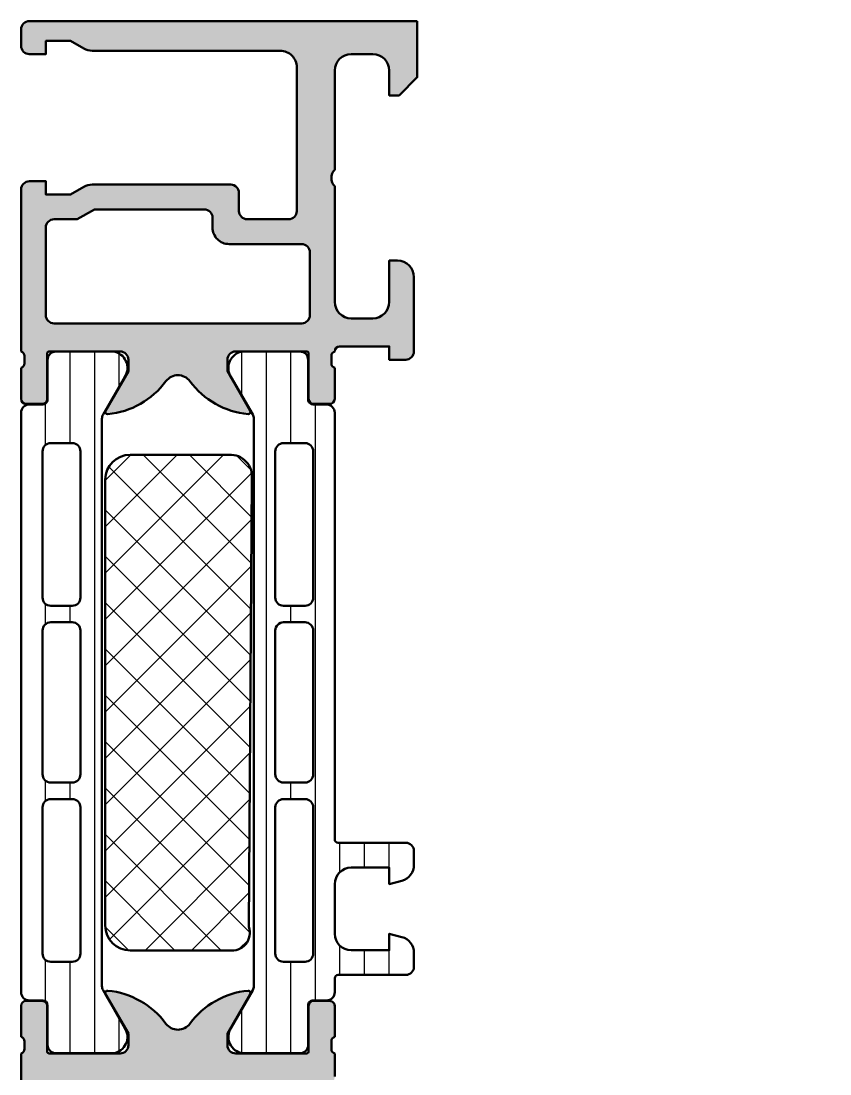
# Model space of a CAD drawing. Extents: x 0 to 49, y -50 to 75.
# Drawn here: x 0 to 49, y 11.3 to 75 of the extents above; entities that cross this region are included whole.
import ezdxf

# ---------------------------------------------------------------- set-up
doc = ezdxf.new("R2010")
doc.units = 0
for name, color, linetype, lineweight in [('0S-Alu contour', 7, 'Continuous', 50), ('0S-Alu hatch', 252, 'Continuous', 25), ('0S-Plastic contour', 254, 'Continuous', 50), ('0S-Plastic hatch', 253, 'Continuous', 25), ('0S-PT contour', 91, 'Continuous', 50), ('0S-PT hatch', 103, 'Continuous', 25)]:
    doc.layers.add(name, color=color, linetype=linetype, lineweight=lineweight)
pattern_1 = [(90, (0, 0), (-1.4859, 0), [])]

# ---------------------------------------------------------------- blocks, each defined once
blk = doc.blocks.new('345470__31BAF7EF_6BFC_42C5_B295_A53389F43A0C_')
at = {"layer": '0S-Alu hatch'}
h = blk.add_hatch(color=256, dxfattribs=at)
edge = h.paths.add_edge_path()
edge.add_line((24.00025130925133, 75), (24.00025130925133, 71.60000610351562))
edge.add_line((24.00025130925133, 71.60000610351562), (22.90027572331382, 70.5))
edge.add_line((22.90027572331382, 70.5), (22.30026961979819, 70.5))
edge.add_line((22.30026961979819, 70.5), (22.30026962142092, 71.99995828849552))
edge.add_arc((21.30021264851894, 71.99995828849552), 1.000056972901987, 0, 90)
edge.add_line((21.30021264851894, 73.00001526139751), (20.00025130925132, 73.00001525878906))
edge.add_arc((20.00031753426304, 71.99994903377734), 1.000066227204445, 90.00379416239544, 180)
edge.add_line((19.00025130705859, 71.99994903377734), (19.00025130925132, 66))
edge.add_arc((19.5253730495928, 65.5), 0.7250881616598496, 136.4038153765763, 223.5961846234237)
edge.add_line((19.00025130925132, 65), (19.0002513088868, 58.00004226030445))
edge.add_arc((20.00027831076672, 58.00004226030446), 1.000027001879928, 180, 269.9999999913405)
edge.add_line((20.00027831061558, 57.00001525842453), (21.30024979665037, 57.00001525859259))
edge.add_arc((21.30024979665037, 58.0000350819369), 1.00001982334431, 270, 360)
edge.add_line((22.30026961999468, 58.0000350819369), (22.3002696197982, 60.5))
edge.add_line((22.3002696197982, 60.5), (22.8002578479451, 60.50000000006928))
edge.add_ellipse((22.80025784794509, 59.49998822785084), major_axis=(-1.000011772218442, 0), ratio=1, start_angle=180, end_angle=269.9999999999994, ccw=False)
edge.add_line((23.80026962016353, 59.49998822790643), (23.80026962004829, 55.00001581445806))
edge.add_ellipse((23.30025380534014, 55.00001581445805), major_axis=(-0.5000158147081458, 0), ratio=1, start_angle=89.9999999999996, end_angle=180, ccw=False)
edge.add_line((23.30025380534014, 54.49999999974991), (22.3002696197982, 54.5))
edge.add_line((22.3002696197982, 54.5), (22.3002696197982, 55.30000305175781))
edge.add_line((22.3002696197982, 55.30000305175781), (19.29932052312113, 55.30000305175781))
edge.add_arc((19.29932052312113, 55.00000298069966), 0.3000000710581513, 90, 179.9743606543114)
edge.add_arc((19.07815692864312, 54.73261663603388), 0.2788950563274638, 106.4198764194607, 181.1645893741087)
edge.add_line((18.79931948210004, 54.72694822803545), (18.79931948210005, 54.27335422803547))
edge.add_arc((19.07818757774321, 54.26769356855844), 0.2789255417371423, 178.8371299271194, 253.5754054446461)
edge.add_line((18.99932048210005, 54.0001502280355), (18.99932048210005, 52.12013922802699))
edge.add_ellipse((18.69932048210005, 52.12013922802699), major_axis=(-0.3000000000000043, 0), ratio=1, start_angle=90, end_angle=180, ccw=False)
edge.add_line((18.69932048210005, 51.82013922802699), (17.71934616305727, 51.82013922802699))
edge.add_ellipse((17.71934616305727, 52.12013922802698), major_axis=(-0.2999999999999971, 0), ratio=1, start_angle=0, end_angle=90, ccw=False)
edge.add_line((17.41934616305727, 52.12013922802698), (17.41934616305726, 54.88013732910156))
edge.add_arc((17.29934616305726, 54.88013732910156), 0.1200000000000045, 0, 90)
edge.add_line((17.29934616305726, 55.00013732910156), (12.99932052311852, 55.00013732910157))
edge.add_arc((12.99932052311852, 54.50013732910156), 0.5000000000000071, 90, 180)
edge.add_line((12.49932052311852, 54.50013732910156), (12.49932052311852, 53.80013732910156))
edge.add_line((12.49932052311852, 53.80013732910156), (13.87804086022988, 51.41191484150787))
edge.add_ellipse((13.76120073847022, 51.33825711374985), major_axis=(-0.1381197846482856, 0), ratio=1, start_angle=84.37742244920662, end_angle=212.2279331402729, ccw=False)
edge.add_ellipse((14.2375437642923, 56.17674619094935), major_axis=(-4.999999999999984, 0), ratio=1, start_angle=36.57404573315529, end_angle=84.37742244920668, ccw=False)
edge.add_arc((9.499327660751064, 52.66116542013178), 0.9000000000000044, 36.57404573315492, 143.4274303596852)
edge.add_ellipse((4.761020987999395, 56.17662412063685), major_axis=(-4.999999999999977, 0), ratio=1, start_angle=95.62257755079372, end_angle=143.4274303596848, ccw=False)
edge.add_ellipse((5.2373640138215, 51.33813504343736), major_axis=(-0.1381197846483021, 0), ratio=1, start_angle=-32.2279331403696, end_angle=95.62257755079372, ccw=False)
edge.add_line((5.120523892061946, 51.41179277119559), (6.499244229173198, 53.80001525878906))
edge.add_line((6.499244229173198, 53.80001525878906), (6.499244229173198, 54.50001525878906))
edge.add_arc((5.999244229173198, 54.50001525878906), 0.5, 0, 90.0000000000001)
edge.add_line((5.999244229173197, 55.00001525878906), (1.699218548215989, 55.00001525878905))
edge.add_arc((1.699218548215989, 54.88001525878906), 0.1199999999999985, 90, 180)
edge.add_line((1.57921854821599, 54.88001525878906), (1.579218548215993, 52.12001725878906))
edge.add_ellipse((1.279218548215987, 52.12001725878906), major_axis=(-0.3000000000000058, 0), ratio=1, start_angle=89.99999999999989, end_angle=180, ccw=False)
edge.add_line((1.279218548215986, 51.82001725878905), (0.2992442291731996, 51.82001725878906))
edge.add_ellipse((0.2992442291732034, 52.12001725878906), major_axis=(-0.2999999999999971, 0), ratio=1, start_angle=0, end_angle=89.99999999999932, ccw=False)
edge.add_line((-0.0007557708267963, 52.12001725878906), (-0.0007557708267962, 54.00002825879758))
edge.add_arc((-0.0796228664699662, 54.26757159932051), 0.2789255417371505, 286.424594555355, 361.1628700728862)
edge.add_line((0.1992452291732029, 54.27323225879757), (0.1992452291732043, 54.72682625879762))
edge.add_arc((-0.0795922173698444, 54.73249466679595), 0.2788950563274348, 358.8354106259121, 433.5801235805075)
edge.add_line((-0.0007557708267996, 55.00001525878907), (0.0007557708956584, 64.80029437022148))
edge.add_ellipse((0.5007551867213725, 64.80021725303229), major_axis=(-0.4999994217727818, 0), ratio=1, start_angle=270.00000000000017, end_angle=359.9911630108031, ccw=False)
edge.add_line((0.5007551867213711, 65.30021667480507), (1.500678555345075, 65.30021667480467))
edge.add_line((1.500678555345075, 65.30021667480467), (1.500678555345076, 64.49977111816406))
edge.add_line((1.500678555345076, 64.49977111816406), (3.000678555345072, 64.49977111816406))
edge.add_line((3.000678555345072, 64.49977111816406), (3.807931385893786, 64.96584534263242))
edge.add_ellipse((4.30793668454425, 64.09982299804693), major_axis=(-0.9999999999999428, 0), ratio=1, start_angle=269.9999999999993, end_angle=300.0003505565139, ccw=False)
edge.add_line((4.307936684544261, 65.09982299804688), (12.70020626537541, 65.09982299981006))
edge.add_ellipse((12.70020626537539, 64.59978100592873), major_axis=(-0.500041993881311, 0), ratio=1, start_angle=180, end_angle=269.9999999999982, ccw=False)
edge.add_line((13.2002482592567, 64.59978100592878), (13.20024825725521, 63.49998456414493))
edge.add_arc((13.70023282083686, 63.49998456334335), 0.4999845635816414, 180, 270)
edge.add_line((13.70023282083686, 62.9999999997617), (16.20023244308311, 62.99999999974991))
edge.add_arc((16.20023244303545, 63.50001581445806), 0.5000158147081529, 270.0000000054612, 360)
edge.add_line((16.7002482577436, 63.50001581445806), (16.70024825750967, 72.20142932816003))
edge.add_arc((15.70025394060528, 72.20142932813128), 0.9999943169043858, 0, 90.00502362267342)
edge.add_line((15.70016626234765, 73.20142364119192), (4.308040746930375, 73.20042479043401))
edge.add_ellipse((4.307953067879402, 74.2004247865903), major_axis=(-1.000000000000112, 0), ratio=1, start_angle=60.000184482324414, end_angle=90.00502363957878, ccw=False)
edge.add_line((3.807955856331293, 73.33439777289828), (3.000678555345074, 73.80047607421875))
edge.add_line((3.000678555345074, 73.80047607421875), (1.500678555345075, 73.80047607421875))
edge.add_line((1.500678555345075, 73.80047607421875), (1.500678555345075, 73.00054931640625))
edge.add_line((1.500678555345075, 73.00054931640625), (0.4999999999999999, 73.00054931640625))
edge.add_ellipse((0.499999999999995, 73.50054931640625), major_axis=(-0.5, 0), ratio=1, start_angle=0, end_angle=90.00000000000063, ccw=False)
edge.add_line((-1e-16, 73.50054931640625), (0, 74.5))
edge.add_ellipse((0.4999999999999952, 74.5), major_axis=(-0.4999999999999952, 0), ratio=1, start_angle=269.99999999999943, end_angle=360, ccw=False)
edge.add_line((0.5, 75), (24.00025130925133, 75))
edge = h.paths.add_edge_path()
edge.add_line((4.442237393235702, 63.60000610351562), (3.403007046556012, 63))
edge.add_line((3.403007046556012, 63), (1.999290647944146, 63.00000000097089))
edge.add_arc((1.999290647944146, 62.49996884001812), 0.5000311609527657, 90, 180)
edge.add_line((1.49925948699138, 62.49996884001812), (1.499259487930103, 57.20001787800722))
edge.add_arc((1.999265158938236, 57.20001787800722), 0.5000056710081334, 180, 270)
edge.add_line((1.999265158938236, 56.70001220699909), (17.00028709570904, 56.70001220660985))
edge.add_arc((17.00028709570797, 57.19999167936367), 0.4999794727538216, 270.0000000001229, 360)
edge.add_line((17.5002665684618, 57.19999167936366), (17.50026656814689, 61.00002557895505))
edge.add_arc((17.00027688815093, 61.0000255788996), 0.4999896799959629, 0, 90.00118262196555)
edge.add_line((17.00026656804039, 61.50001525878906), (12.60027618580903, 61.50000762887447))
edge.add_ellipse((12.60027445180935, 62.50003992700868), major_axis=(-1.000032298135711, 0), ratio=1, start_angle=0, end_angle=90.0000993476549, ccw=False)
edge.add_line((11.60024215367364, 62.50003992740585), (11.60024215421618, 63.10002154017228))
edge.add_arc((11.10025759063454, 63.10002154017228), 0.4999845635816449, 0, 89.9999999999998)
edge.add_line((11.10025759063454, 63.60000610375393), (4.442237393235702, 63.60000610351562))
at = {"layer": '0S-Alu contour', "color": 7}
for points in [[(0.5, 75), (24.00025130925133, 75)], [(24.00025130925133, 75), (24.00025130925133, 71.60000610351562), (22.90027572331382, 70.5), (22.30026961979819, 70.5), (22.30026962142092, 71.99995828849552)], [(-1e-16, 73.50054931640625), (0, 74.5)], [(3.807955856331293, 73.33439777289828), (3.000678555345074, 73.80047607421875), (1.500678555345075, 73.80047607421875), (1.500678555345075, 73.00054931640625), (0.4999999999999999, 73.00054931640625)], [(15.70016626234765, 73.20142364119192), (4.308040746930375, 73.20042479043401)], [(21.30021264851894, 73.00001526139751), (20.00025130925132, 73.00001525878906)], [(16.7002482577436, 63.50001581445806), (16.70024825750967, 72.20142932816003)], [(19.00025130705859, 71.99994903377734), (19.00025130925132, 66)], [(0.5007551867213711, 65.30021667480507), (1.500678555345075, 65.30021667480467), (1.500678555345076, 64.49977111816406), (3.000678555345072, 64.49977111816406), (3.807931385893786, 64.96584534263242)], [(4.307936684544261, 65.09982299804688), (12.70020626537541, 65.09982299981006)], [(-0.0007557708267996, 55.00001525878907), (0.0007557708956584, 64.80029437022148)], [(13.2002482592567, 64.59978100592878), (13.20024825725521, 63.49998456414493)], [(19.00025130925132, 65), (19.0002513088868, 58.00004226030445)], [(4.442237393235702, 63.60000610351562), (3.403007046556012, 63), (1.999290647944146, 63.00000000097089)], [(11.10025759063454, 63.60000610375393), (4.442237393235702, 63.60000610351562)], [(1.49925948699138, 62.49996884001812), (1.499259487930103, 57.20001787800722)], [(11.60024215367364, 62.50003992740585), (11.60024215421618, 63.10002154017228)], [(13.70023282083686, 62.9999999997617), (16.20023244308311, 62.99999999974991)], [(17.00026656804039, 61.50001525878906), (12.60027618580903, 61.50000762887447)], [(17.5002665684618, 57.19999167936366), (17.50026656814689, 61.00002557895505)], [(22.30026961999468, 58.0000350819369), (22.3002696197982, 60.5), (22.8002578479451, 60.50000000006928)], [(23.80026962016353, 59.49998822790643), (23.80026962004829, 55.00001581445806)], [(20.00027831061558, 57.00001525842453), (21.30024979665037, 57.00001525859259)], [(1.999265158938236, 56.70001220699909), (17.00028709570904, 56.70001220660985)], [(1.57921854821599, 54.88001525878906), (1.579218548215993, 52.12001725878906)], [(5.999244229173197, 55.00001525878906), (1.699218548215989, 55.00001525878905)], [(17.29934616305726, 55.00013732910156), (12.99932052311852, 55.00013732910157)], [(17.41934616305727, 52.12013922802698), (17.41934616305726, 54.88013732910156)], [(23.30025380534014, 54.49999999974991), (22.3002696197982, 54.5), (22.3002696197982, 55.30000305175781), (19.29932052312113, 55.30000305175781)], [(0.1992452291732029, 54.27323225879757), (0.1992452291732043, 54.72682625879762)], [(5.120523892061946, 51.41179277119559), (6.499244229173198, 53.80001525878906), (6.499244229173198, 54.50001525878906)], [(12.49932052311852, 54.50013732910156), (12.49932052311852, 53.80013732910156), (13.87804086022988, 51.41191484150787)], [(18.79931948210004, 54.72694822803545), (18.79931948210005, 54.27335422803547)], [(-0.0007557708267963, 52.12001725878906), (-0.0007557708267962, 54.00002825879758)], [(18.99932048210005, 54.0001502280355), (18.99932048210005, 52.12013922802699)], [(1.279218548215986, 51.82001725878905), (0.2992442291731996, 51.82001725878906)], [(18.69932048210005, 51.82013922802699), (17.71934616305727, 51.82013922802699)]]:
    blk.add_lwpolyline(points, dxfattribs=at)
at = {"layer": '0S-Alu contour', "color": 7, "extrusion": (0, 0, -1)}
for centre, radius, start, end in [((-0.4999999999999952, 74.5), 0.4999999999999952, 0, 90.00000000000055), ((-0.499999999999995, 73.50054931640625), 0.5, 269.9999999999994, 0), ((-4.307953067879402, 74.2004247865903), 1.000000000000112, 269.9949763604212, 299.9998155176756), ((-0.5007551867213725, 64.80021725303229), 0.4999994217727818, 0.0088369891968766, 89.99999999999984), ((-4.30793668454425, 64.09982299804693), 0.9999999999999428, 59.99964944348605, 90.00000000000067), ((-12.70020626537539, 64.59978100592873), 0.500041993881311, 90.00000000000183, 180), ((-12.60027445180935, 62.50003992700868), 1.000032298135711, 269.9999006523451, 0), ((-22.80025784794509, 59.49998822785084), 1.000011772218442, 90.00000000000063, 180), ((-23.30025380534014, 55.00001581445805), 0.5000158147081458, 180, 270.0000000000004), ((-4.761020987999395, 56.17662412063685), 4.999999999999977, 216.5725696403152, 264.3774224492063), ((-14.2375437642923, 56.17674619094935), 4.999999999999984, 275.6225775507933, 323.4259542668447), ((-0.2992442291732034, 52.12001725878906), 0.2999999999999971, 270.0000000000007, 0), ((-1.279218548215987, 52.12001725878906), 0.3000000000000058, 180, 270.0000000000002), ((-17.71934616305727, 52.12013922802698), 0.2999999999999971, 270, 0), ((-18.69932048210005, 52.12013922802699), 0.3000000000000043, 180, 270), ((-5.2373640138215, 51.33813504343736), 0.1381197846483021, 264.3774224492063, 32.22793314036968), ((-13.76120073847022, 51.33825711374985), 0.1381197846482856, 147.7720668597271, 275.6225775507935)]:
    blk.add_arc(centre, radius, start, end, dxfattribs=at)
at = {"layer": '0S-Alu contour', "color": 7}
for centre, radius, start, end in [((15.70025394060528, 72.20142932813128), 0.9999943169043858, 0, 90.00502362267342), ((20.00031753426304, 71.99994903377734), 1.000066227204445, 90.00379416239544, 180), ((21.30021264851894, 71.99995828849552), 1.000056972901987, 0, 90), ((19.5253730495928, 65.5), 0.7250881616598496, 136.4038153765763, 223.5961846234237), ((11.10025759063454, 63.10002154017228), 0.4999845635816449, 0, 89.9999999999998), ((13.70023282083686, 63.49998456334335), 0.4999845635816414, 180, 270), ((16.20023244303545, 63.50001581445806), 0.5000158147081529, 270.0000000054612, 0), ((1.999290647944146, 62.49996884001812), 0.5000311609527657, 90, 180), ((17.00027688815093, 61.0000255788996), 0.4999896799959629, 0, 90.00118262196555), ((20.00027831076672, 58.00004226030446), 1.000027001879928, 180, 269.9999999913405), ((21.30024979665037, 58.0000350819369), 1.00001982334431, 270, 0), ((1.999265158938236, 57.20001787800722), 0.5000056710081334, 180, 270), ((17.00028709570797, 57.19999167936367), 0.4999794727538216, 270.0000000001229, 0), ((-0.0795922173698444, 54.73249466679595), 0.2788950563274348, 358.8354106259121, 73.58012358050757), ((1.699218548215989, 54.88001525878906), 0.1199999999999985, 90, 180), ((5.999244229173198, 54.50001525878906), 0.5, 0, 90.0000000000001), ((12.99932052311852, 54.50013732910156), 0.5000000000000071, 90, 180), ((17.29934616305726, 54.88013732910156), 0.1200000000000045, 0, 90), ((19.07815692864312, 54.73261663603388), 0.2788950563274638, 106.4198764194607, 181.1645893741087), ((19.29932052312113, 55.00000298069966), 0.3000000710581513, 90, 179.9743606543114), ((-0.0796228664699662, 54.26757159932051), 0.2789255417371505, 286.424594555355, 1.162870072886224), ((19.07818757774321, 54.26769356855844), 0.2789255417371423, 178.8371299271194, 253.5754054446461), ((9.499327660751064, 52.66116542013178), 0.9000000000000044, 36.57404573315492, 143.4274303596852)]:
    blk.add_arc(centre, radius, start, end, dxfattribs=at)
blk = doc.blocks.new('284029__9F9CE2F7_FFDA_4F73_90D7_9CBF20D4AF42___6E4D12AE_D8FD_4B55_A177_1EE203A2287F_')
at = {"layer": '0S-Plastic hatch'}
h = blk.add_hatch(dxfattribs=at)
h.set_pattern_fill('ANSI31', color=256, scale=0.4680000000000001, angle=45, style=0)
h.set_pattern_definition(pattern_1)
edge = h.paths.add_edge_path()
edge.add_line((19.20243323428525, 25.25120229122875), (23.30243323427305, 25.25120229122876))
edge.add_ellipse((23.30243323427306, 24.75120229122881), major_axis=(-0.4999999999999432, 0), ratio=1, start_angle=180, end_angle=270.0000000000008, ccw=False)
edge.add_line((23.802433234273, 24.75120229122881), (23.80243323427299, 23.92045306784116))
edge.add_ellipse((22.80243323427293, 23.92045306784116), major_axis=(-1.00000000000006, 0), ratio=1, start_angle=104.9999999990653, end_angle=180, ccw=False)
edge.add_line((23.06125227935971, 22.95452724154781), (22.30243323427305, 22.75120229122875))
edge.add_line((22.30243323427305, 22.75120229122875), (22.30243323427306, 23.75120229122876))
edge.add_line((22.30243323427306, 23.75120229122876), (20.00243323428456, 23.75120229122875))
edge.add_arc((20.00414226812571, 22.74707631855116), 1.004127427074069, 90.09751797508926, 179.7701403214906)
edge.add_line((19.00002292155801, 22.75110467439872), (19.00002292155801, 19.75122632025535))
edge.add_arc((20.00414248000592, 19.75532877543039), 1.004127938958021, 180.2340877212721, 269.9024699845791)
edge.add_line((20.00243323428295, 18.75120229122875), (22.30243323427305, 18.75120229122875))
edge.add_line((22.30243323427305, 18.75120229122875), (22.30243323427316, 19.75120229122869))
edge.add_line((22.30243323427316, 19.75120229122869), (23.06125227939551, 19.54787734086996))
edge.add_ellipse((22.80243323427314, 18.58195151458678), major_axis=(-0.9999999999994571, 0), ratio=1, start_angle=180, end_angle=254.9999999988139, ccw=False)
edge.add_line((23.8024332342726, 18.58195151458733), (23.80243323427305, 17.75120229122903))
edge.add_ellipse((23.30243323427304, 17.75120229122875), major_axis=(-0.5000000000000071, 0), ratio=1, start_angle=90.0000000000004, end_angle=180, ccw=False)
edge.add_line((23.30243323427305, 17.25120229122875), (19.20243323428468, 17.25120229122875))
edge.add_arc((19.20243323428468, 17.05120229122876), 0.1999999999999886, 90, 180)
edge.add_line((19.00243323428469, 17.05120229122639), (19.00111268929475, 16.21013004610079))
edge.add_ellipse((18.50111536862898, 16.21010925689817), major_axis=(-0.4999973210979703, 0), ratio=1, start_angle=90.00202407690739, end_angle=180.0023822800019, ccw=False)
edge.add_line((18.50113303193751, 15.71011193611219), (17.69079973539074, 15.71008330962972))
edge.add_arc((17.69081033343269, 15.41008330981692), 0.2999999999999998, 90.0020240769172, 180.0020752938593)
edge.add_line((17.39081033362948, 15.4100724436046), (17.39122921384227, 13.01007407426733))
edge.add_ellipse((16.89123323682728, 13.01005332437419), major_axis=(-0.4999959774455587, 0), ratio=1, start_angle=90.00208723675019, end_angle=180.0023777816773, ccw=False)
edge.add_line((16.89125145125752, 12.5100573472604), (13.41470721164119, 12.50993069970388))
edge.add_ellipse((13.5569820085554, 13.4997539283803), major_axis=(-0.9999960709244827, 0), ratio=1, start_angle=-32.72494080195531, end_angle=81.82046724598689, ccw=False)
edge.add_line((12.71570977789663, 14.04035838247481), (14.03409677568367, 16.3240629837299))
edge.add_arc((13.601075004043, 16.57404727380666), 0.5000000000000064, 330.0020786985417, 360.0018117430833)
edge.add_line((14.10107500379304, 16.57406308424987), (14.09998869139983, 50.92833079431193))
edge.add_arc((13.59998869164975, 50.92831498386868), 0.5000000000000497, 0.0018117430833341, 30.00207189723096)
edge.add_line((14.03299235290179, 51.17833064206307), (12.71443992344537, 53.46193973131248))
edge.add_ellipse((13.55567298966564, 54.00260512706297), major_axis=(-0.9999960709244813, 0), ratio=1, start_angle=-81.81631665021422, end_angle=32.729091397724176, ccw=False)
edge.add_line((13.41332648878386, 54.99241804653367), (16.88986798458969, 54.99254469399776))
edge.add_ellipse((16.88988873445959, 54.49254871698273), major_axis=(-0.4999959774455861, 0), ratio=1, start_angle=179.9941504920585, end_angle=270.00237777907205, ccw=False)
edge.add_line((17.38988470929945, 54.49249767080733), (17.38963969245164, 52.09260728804427))
edge.add_arc((17.68963969088822, 52.09257666045132), 0.2999999999999952, 179.9941505606586, 270.0020240776066)
edge.add_line((17.68965028893379, 51.79257666063853), (18.49998501583155, 51.79260528718652))
edge.add_ellipse((18.50000267914015, 51.29260796640053), major_axis=(-0.4999973210979808, 0), ratio=1, start_angle=180.0000508192582, end_angle=270.0020240769147, ccw=False)
edge.add_line((19.00000000023793, 51.2926084099033), (19.000022921558, 25.45125658823258))
edge.add_arc((19.20416178718003, 25.45537538707201), 0.2041804127758816, 181.1558689438399, 269.5149389344201)
edge = h.paths.add_edge_path()
edge.add_line((17.70055130142633, 40.10119604774753), (17.70055130142632, 48.9511899405362))
edge.add_arc((17.20055129933869, 48.9511899405362), 0.5000000020876278, 0, 90)
edge.add_line((17.20055129933869, 49.45118994262383), (15.9005369808117, 49.45118994236242))
edge.add_arc((15.90053698091734, 48.95119358170581), 0.4999963606566098, 90.00000001210513, 180)
edge.add_line((15.40054062026073, 48.95119358170581), (15.40054062027398, 40.10119604586488))
edge.add_arc((15.90053698091724, 40.10119240650811), 0.4999963606565073, 179.9995829571354, 269.9999999878955)
edge.add_line((15.90053698081161, 39.60119604585162), (17.20055129926903, 39.60119604559022))
edge.add_arc((17.20055129926902, 40.10119604774753), 0.5000000021573073, 270.0000000000008, 360)
edge = h.paths.add_edge_path()
edge.add_line((17.70055130141594, 29.40118994304764), (17.70055130141595, 38.10119604656332))
edge.add_arc((17.20055130141595, 38.10119604656332), 0.5, 0, 90.0000000000004)
edge.add_line((17.20055130141594, 38.60119604656332), (15.9005406202532, 38.60119604656332))
edge.add_arc((15.9005406202636, 38.10119604656331), 0.5000000000000089, 90.00000000119184, 180)
edge.add_line((15.40054062026359, 38.10119604656331), (15.40054062026359, 29.40118994304764))
edge.add_arc((15.90054062026359, 29.40118994304764), 0.4999999999999929, 180, 270)
edge.add_line((15.90054062026359, 28.90118994304764), (17.20055130141594, 28.90118994304764))
edge.add_arc((17.20055130141594, 29.40118994304764), 0.4999999999999965, 270, 360)
edge = h.paths.add_edge_path()
edge.add_line((17.70055130141594, 18.55118078777425), (17.70055130141594, 27.40118994123468))
edge.add_arc((17.20055129932832, 27.40118994123468), 0.5000000020876209, 0, 89.99999999941662)
edge.add_line((17.20055129933341, 27.9011899433223), (15.90053698090692, 27.90118994306088))
edge.add_arc((15.90053698090692, 27.40119358240431), 0.4999963606565672, 90, 180)
edge.add_line((15.40054062025035, 27.40119358240431), (15.40054062026359, 18.55121130535238))
edge.add_arc((15.90055587905265, 18.55121130535238), 0.500015258789059, 180, 270)
edge.add_line((15.90055587905265, 18.05119604656332), (17.200566560205, 18.05119604656332))
edge.add_arc((17.20056656020501, 18.55118078777424), 0.4999847412109269, 269.9999999999992, 360)
at = {"layer": '0S-Alu contour', "color": 7}
for points in [[(17.20055129933869, 49.45118994262383), (15.9005369808117, 49.45118994236242)], [(15.40054062026073, 48.95119358170581), (15.40054062027398, 40.10119604586488)], [(17.70055130142633, 40.10119604774753), (17.70055130142632, 48.9511899405362)], [(15.90053698081161, 39.60119604585162), (17.20055129926903, 39.60119604559022)], [(17.20055130141594, 38.60119604656332), (15.9005406202532, 38.60119604656332)], [(15.40054062026359, 38.10119604656331), (15.40054062026359, 29.40118994304764)], [(17.70055130141594, 29.40118994304764), (17.70055130141595, 38.10119604656332)], [(15.90054062026359, 28.90118994304764), (17.20055130141594, 28.90118994304764)], [(17.20055129933341, 27.9011899433223), (15.90053698090692, 27.90118994306088)], [(15.40054062025035, 27.40119358240431), (15.40054062026359, 18.55121130535238)], [(17.70055130141594, 18.55118078777425), (17.70055130141594, 27.40118994123468)], [(15.90055587905265, 18.05119604656332), (17.200566560205, 18.05119604656332)]]:
    blk.add_lwpolyline(points, dxfattribs=at)
for centre, radius, start, end in [((15.90053698091734, 48.95119358170581), 0.4999963606566098, 90.00000001210513, 180), ((17.20055129933869, 48.9511899405362), 0.5000000020876278, 0, 90), ((15.90053698091724, 40.10119240650811), 0.4999963606565073, 179.9995829571354, 269.9999999878955), ((17.20055129926902, 40.10119604774753), 0.5000000021573073, 270.0000000000008, 0), ((15.9005406202636, 38.10119604656331), 0.5000000000000089, 90.00000000119184, 180), ((17.20055130141595, 38.10119604656332), 0.5, 0, 90.0000000000004), ((15.90054062026359, 29.40118994304764), 0.4999999999999929, 180, 270), ((17.20055130141594, 29.40118994304764), 0.4999999999999965, 270, 0), ((15.90053698090692, 27.40119358240431), 0.4999963606565672, 90, 180), ((17.20055129932832, 27.40118994123468), 0.5000000020876209, 0, 89.99999999941662), ((15.90055587905265, 18.55121130535238), 0.500015258789059, 180, 270), ((17.20056656020501, 18.55118078777424), 0.4999847412109269, 269.9999999999992, 0)]:
    blk.add_arc(centre, radius, start, end, dxfattribs=at)
at = {"layer": '0S-Plastic contour', "color": 7}
for points in [[(13.41332648878386, 54.99241804653367), (16.88986798458969, 54.99254469399776)], [(17.38988470929945, 54.49249767080733), (17.38963969245164, 52.09260728804427)], [(14.03299235290179, 51.17833064206307), (12.71443992344537, 53.46193973131248)], [(17.68965028893379, 51.79257666063853), (18.49998501583155, 51.79260528718652)], [(19.00000000023793, 51.2926084099033), (19.000022921558, 25.45125658823258)], [(14.10107500379304, 16.57406308424987), (14.09998869139983, 50.92833079431193)], [(19.20243323428525, 25.25120229122875), (23.30243323427305, 25.25120229122876)], [(23.802433234273, 24.75120229122881), (23.80243323427299, 23.92045306784116)], [(23.06125227935971, 22.95452724154781), (22.30243323427305, 22.75120229122875), (22.30243323427306, 23.75120229122876), (20.00243323428456, 23.75120229122875)], [(19.00002292155801, 22.75110467439872), (19.00002292155801, 19.75122632025535)], [(20.00243323428295, 18.75120229122875), (22.30243323427305, 18.75120229122875), (22.30243323427316, 19.75120229122869), (23.06125227939551, 19.54787734086996)], [(23.8024332342726, 18.58195151458733), (23.80243323427305, 17.75120229122903)], [(23.30243323427305, 17.25120229122875), (19.20243323428468, 17.25120229122875)], [(19.00243323428469, 17.05120229122639), (19.00111268929475, 16.21013004610079)], [(12.71570977789663, 14.04035838247481), (14.03409677568367, 16.3240629837299)], [(17.39081033362948, 15.4100724436046), (17.39122921384227, 13.01007407426733)], [(18.50113303193751, 15.71011193611219), (17.69079973539074, 15.71008330962972)], [(16.89125145125752, 12.5100573472604), (13.41470721164119, 12.50993069970388)]]:
    blk.add_lwpolyline(points, dxfattribs=at)
at = {"layer": '0S-Plastic contour', "color": 7, "extrusion": (0, 0, -1)}
for centre, radius, start, end in [((-13.55567298966564, 54.00260512706297), 0.9999960709244813, 327.2709086022758, 81.81631665021425), ((-16.88988873445959, 54.49254871698273), 0.4999959774455861, 89.99762222092792, 180.0058495079417), ((-18.50000267914015, 51.29260796640053), 0.4999973210979808, 89.99797592308526, 179.9999491807418), ((-23.30243323427306, 24.75120229122881), 0.4999999999999432, 89.9999999999992, 180), ((-22.80243323427293, 23.92045306784116), 1.00000000000006, 180, 255.0000000009347), ((-22.80243323427314, 18.58195151458678), 0.9999999999994571, 105.0000000011861, 180), ((-23.30243323427304, 17.75120229122875), 0.5000000000000071, 180, 269.9999999999996), ((-18.50111536862898, 16.21010925689817), 0.4999973210979704, 179.9976177199981, 269.9979759230926), ((-13.5569820085554, 13.4997539283803), 0.9999960709244827, 278.1795327540131, 32.72494080195528), ((-16.89123323682728, 13.01005332437419), 0.4999959774455587, 179.9976222183227, 269.9979127632498)]:
    blk.add_arc(centre, radius, start, end, dxfattribs=at)
at = {"layer": '0S-Plastic contour', "color": 7}
for centre, radius, start, end in [((17.68963969088822, 52.09257666045132), 0.2999999999999952, 179.9941505606586, 270.0020240776066), ((13.59998869164975, 50.92831498386868), 0.5000000000000497, 0.0018117430833341, 30.00207189723096), ((19.20416178718003, 25.45537538707201), 0.2041804127758816, 181.1558689438399, 269.5149389344201), ((20.00414226812571, 22.74707631855116), 1.004127427074069, 90.09751797508926, 179.7701403214906), ((20.00414248000592, 19.75532877543039), 1.004127938958021, 180.2340877212721, 269.9024699845791), ((19.20243323428468, 17.05120229122876), 0.1999999999999886, 90, 180), ((13.601075004043, 16.57404727380666), 0.5000000000000064, 330.0020786985417, 0.0018117430833341), ((17.69081033343269, 15.41008330981692), 0.2999999999999998, 90.0020240769172, 180.0020752938593)]:
    blk.add_arc(centre, radius, start, end, dxfattribs=at)
blk = doc.blocks.new('382430__42EF0E5D_C5AF_4216_8F9D_52C34D2F0554_')
at = {"layer": '0S-PT hatch'}
h = blk.add_hatch(dxfattribs=at)
h.set_pattern_fill('ANSI37', color=256, scale=0.625, angle=90, style=0)
h.set_pattern_definition([(135, (0, 0), (-1.403165018917055, -1.403165018917055), []), (225, (0, 0), (1.403165018917055, -1.403165018917055), [])])
edge = h.paths.add_edge_path()
edge.add_line((6.600531847518143, 18.74119923924222), (12.60053184751814, 18.74119923924222))
edge.add_arc((12.78542503835024, 19.79482759034493), 1.069728093612335, 260.0469406736126, 380.321588282913)
edge.add_line((13.78857127356241, 20.16633240194654), (13.97561614780477, 47.25388323778202))
edge.add_arc((12.68154376047836, 47.43677929822453), 1.306933170657961, 351.9554559901309, 453.5538299784373)
edge.add_line((12.60053184751815, 48.74119923924222), (6.600531847518148, 48.74119923924222))
edge.add_arc((6.600531847518148, 47.24119923924223), 1.5, 90, 180)
edge.add_line((5.100531847518148, 47.24119923924223), (5.100531847518144, 20.24119923924223))
edge.add_arc((6.600531847518144, 20.24119923924223), 1.5, 180, 269.9999999999999)
at = {"layer": '0S-PT contour', "color": 7}
for points in [[(12.60053184751815, 48.74119923924222), (6.600531847518148, 48.74119923924222)], [(5.100531847518148, 47.24119923924223), (5.100531847518144, 20.24119923924223)], [(13.78857127356241, 20.16633240194654), (13.97561614780477, 47.25388323778202)], [(6.600531847518143, 18.74119923924222), (12.60053184751814, 18.74119923924222)]]:
    blk.add_lwpolyline(points, dxfattribs=at)
for centre, radius, start, end in [((6.600531847518148, 47.24119923924223), 1.5, 90, 180), ((12.68154376047836, 47.43677929822453), 1.306933170657961, 351.9554559901309, 93.5538299784373), ((6.600531847518144, 20.24119923924223), 1.5, 180, 269.9999999999999), ((12.78542503835024, 19.79482759034493), 1.069728093612335, 260.0469406736126, 20.32158828291299)]:
    blk.add_arc(centre, radius, start, end, dxfattribs=at)
blk = doc.blocks.new('284029__E848C47F_5651_4B42_98D8_4724F503F77D___85427AF2_DB5A_44D0_B24D_D928FB8110BC_')
at = {"layer": '0S-Plastic hatch'}
h = blk.add_hatch(dxfattribs=at)
h.set_pattern_fill('ANSI31', color=256, scale=0.4680000000000001, angle=45, style=0)
h.set_pattern_definition(pattern_1)
edge = h.paths.add_edge_path()
edge.add_arc((0.4998633065963855, 16.20988866265423), 0.4999973210979827, 180.0018172140356, 270.0020240769153)
edge.add_line((0.4998809699049879, 15.70989134186825), (1.310215696802736, 15.70991996841624))
edge.add_ellipse((1.310226294848297, 15.40991996860344), major_axis=(-0.2999999999999987, 0), ratio=1, start_angle=180.0020752975473, end_angle=270.0020240776061, ccw=False)
edge.add_line((1.610226294651503, 15.40993083483592), (1.609981274070681, 13.00993244145297))
edge.add_arc((2.109977251276918, 13.00994791207203), 0.4999959774455786, 180.0017728167248, 270.0020872367505)
edge.add_line((2.109995465707158, 12.50995193495822), (5.58653949695266, 12.5100785825211))
edge.add_arc((5.444192996070887, 13.4998915019918), 0.9999960709244797, 278.1836833497854, 392.7290913977269)
edge.add_line((6.285426062291133, 14.04055689774233), (4.966873632834734, 16.32416598699169))
edge.add_ellipse((5.399877294086796, 16.5741816451861), major_axis=(-0.5000000000000714, 0), ratio=1, start_angle=0.0018117430832944592, end_angle=30.00207189723011, ccw=False)
edge.add_line((4.899877294336696, 16.57416583474288), (4.898790981943494, 50.92843354480503))
edge.add_ellipse((5.398790981693569, 50.92844935524812), major_axis=(-0.5000000000000455, 0), ratio=1, start_angle=-29.99792130145761, end_angle=0.0018117430832944592, ccw=False)
edge.add_line((4.965769210052858, 51.17843364532489), (6.284156207839925, 53.46213824658001))
edge.add_arc((5.442883977181127, 54.00274270067447), 0.9999960709244824, 327.2750591980476, 441.8204672459866)
edge.add_line((5.585158774095345, 54.9925659293509), (2.108614534479016, 54.99243928179438))
edge.add_arc((2.108632748909259, 54.49244330468058), 0.4999959774455592, 90.0020872367508, 180.0100001036723)
edge.add_line((1.608636779079231, 54.49235603801586), (1.609055647734548, 52.09246567929923))
edge.add_ellipse((1.30905565230385, 52.09241331923785), major_axis=(-0.2999999999999912, 0), ratio=1, start_angle=90.00202407656298, end_angle=180.010000035117, ccw=False)
edge.add_line((1.309066250343949, 51.79241331942506), (0.4987329537989514, 51.79238469294258))
edge.add_arc((0.4987506171075602, 51.29238737215661), 0.4999973210979666, 90.00202407691609, 180.0018172140356)
edge.add_line((-0.0012467037389257, 51.29237151405723), (-0.0001340142501164, 16.20987280455485))
edge = h.paths.add_edge_path()
edge.add_line((3.599325365472937, 48.9512853237024), (3.599325365486182, 40.10130304665046))
edge.add_ellipse((3.099329004829614, 40.10130304665046), major_axis=(-0.4999963606565676, 0), ratio=1, start_angle=90, end_angle=180, ccw=False)
edge.add_line((3.099329004829614, 39.6013066859939), (1.799314686403123, 39.60130668573248))
edge.add_ellipse((1.799314686408219, 40.1013066878201), major_axis=(-0.5000000020876243, 0), ratio=1, start_angle=0, end_angle=89.99999999941599, ccw=False)
edge.add_line((1.299314684320595, 40.101306686002), (1.299314684320593, 48.95131584128053))
edge.add_ellipse((1.799299425531523, 48.95131584128053), major_axis=(-0.4999847412109304, 0), ratio=1, start_angle=270, end_angle=360, ccw=False)
edge.add_line((1.799299425531524, 49.45130058249146), (3.099310106683881, 49.45130058249146))
edge.add_ellipse((3.099310106683881, 48.95128532370241), major_axis=(-0.5000152587890483, 0), ratio=1, start_angle=180, end_angle=270, ccw=False)
edge = h.paths.add_edge_path()
edge.add_line((1.299314684320579, 29.40130058249146), (1.299314684320593, 38.10130668600714))
edge.add_ellipse((1.799314684320593, 38.10130668600714), major_axis=(-0.5, 0), ratio=1, start_angle=270, end_angle=360, ccw=False)
edge.add_line((1.799314684320593, 38.60130668600714), (3.099325365472947, 38.60130668600714))
edge.add_ellipse((3.099325365472946, 38.10130668600716), major_axis=(-0.4999999999999858, 0), ratio=1, start_angle=180, end_angle=269.99999999999983, ccw=False)
edge.add_line((3.599325365472937, 38.10130668600195), (3.599325365472937, 29.40130058249147))
edge.add_ellipse((3.099325365472922, 29.40130058249147), major_axis=(-0.5000000000000142, 0), ratio=1, start_angle=90, end_angle=180, ccw=False)
edge.add_line((3.099325365472922, 28.90130058249146), (1.799314684320579, 28.90130058249146))
edge.add_ellipse((1.799314684320579, 29.40130058249146), major_axis=(-0.5, 0), ratio=1, start_angle=0, end_angle=90, ccw=False)
edge = h.paths.add_edge_path()
edge.add_line((3.599325365475794, 27.40130422254741), (3.599325365475793, 18.55130304734897))
edge.add_ellipse((3.099329004819172, 18.55130304734897), major_axis=(-0.4999963606566214, 0), ratio=1, start_angle=90.00000001210469, end_angle=180, ccw=False)
edge.add_line((3.099329004924805, 18.05130668669235), (1.799314686397823, 18.05130668643094))
edge.add_ellipse((1.799314686397825, 18.55130668851856), major_axis=(-0.5000000020876172, 0), ratio=1, start_angle=0, end_angle=89.99999999999972, ccw=False)
edge.add_line((1.299314684310208, 18.55130668851856), (1.299314684310205, 27.40130058130726))
edge.add_ellipse((1.799314686467512, 27.40130058130726), major_axis=(-0.5000000021573068, 0), ratio=1, start_angle=269.9981009105043, end_angle=360, ccw=False)
edge.add_line((1.799331259149825, 27.90130058318991), (3.099329004819278, 27.90130058320317))
edge.add_ellipse((3.099329004819284, 27.40130422254666), major_axis=(-0.4999963606565104, 0), ratio=1, start_angle=180, end_angle=270.0000000000007, ccw=False)
at = {"layer": '0S-Alu contour', "color": 7}
for points in [[(1.799299425531524, 49.45130058249146), (3.099310106683881, 49.45130058249146)], [(1.299314684320595, 40.101306686002), (1.299314684320593, 48.95131584128053)], [(3.599325365472937, 48.9512853237024), (3.599325365486182, 40.10130304665046)], [(3.099329004829614, 39.6013066859939), (1.799314686403123, 39.60130668573248)], [(1.799314684320593, 38.60130668600714), (3.099325365472947, 38.60130668600714)], [(1.299314684320579, 29.40130058249146), (1.299314684320593, 38.10130668600714)], [(3.599325365472937, 38.10130668600195), (3.599325365472937, 29.40130058249147)], [(3.099325365472922, 28.90130058249146), (1.799314684320579, 28.90130058249146)], [(1.799331259149825, 27.90130058318991), (3.099329004819278, 27.90130058320317)], [(1.299314684310208, 18.55130668851856), (1.299314684310205, 27.40130058130726)], [(3.599325365475794, 27.40130422254741), (3.599325365475793, 18.55130304734897)], [(3.099329004924805, 18.05130668669235), (1.799314686397823, 18.05130668643094)]]:
    blk.add_lwpolyline(points, dxfattribs=at)
at = {"layer": '0S-Alu contour', "color": 7, "extrusion": (0, 0, -1)}
for centre, radius, start, end in [((-1.799299425531523, 48.95131584128053), 0.4999847412109304, 0, 90.00000000000003), ((-3.099310106683881, 48.95128532370241), 0.5000152587890483, 90, 180), ((-1.799314686408219, 40.1013066878201), 0.5000000020876243, 270.000000000584, 0), ((-3.099329004829614, 40.10130304665046), 0.4999963606565676, 180, 270), ((-1.799314684320593, 38.10130668600714), 0.5, 0, 90), ((-3.099325365472946, 38.10130668600716), 0.4999999999999858, 90.00000000000018, 180), ((-1.799314684320579, 29.40130058249146), 0.5, 270, 0), ((-3.099325365472922, 29.40130058249147), 0.5000000000000142, 180, 270), ((-1.799314686467512, 27.40130058130726), 0.5000000021573068, 0, 90.00189908949568), ((-3.099329004819284, 27.40130422254666), 0.4999963606565104, 89.99999999999935, 180), ((-1.799314686397825, 18.55130668851856), 0.5000000020876172, 270.0000000000003, 0), ((-3.099329004819172, 18.55130304734897), 0.4999963606566214, 180, 269.9999999878953)]:
    blk.add_arc(centre, radius, start, end, dxfattribs=at)
at = {"layer": '0S-Plastic contour', "color": 7}
for points in [[(5.585158774095345, 54.9925659293509), (2.108614534479016, 54.99243928179438)], [(1.608636779079231, 54.49235603801586), (1.609055647734548, 52.09246567929923)], [(4.965769210052858, 51.17843364532489), (6.284156207839925, 53.46213824658001)], [(1.309066250343949, 51.79241331942506), (0.4987329537989514, 51.79238469294258)], [(-0.0012467037389257, 51.29237151405723), (-0.0001340142501164, 16.20987280455485)], [(4.899877294336696, 16.57416583474288), (4.898790981943494, 50.92843354480503)], [(6.285426062291133, 14.04055689774233), (4.966873632834734, 16.32416598699169)], [(0.4998809699049879, 15.70989134186825), (1.310215696802736, 15.70991996841624)], [(1.610226294651503, 15.40993083483592), (1.609981274070681, 13.00993244145297)], [(2.109995465707158, 12.50995193495822), (5.58653949695266, 12.5100785825211)]]:
    blk.add_lwpolyline(points, dxfattribs=at)
for centre, radius, start, end in [((2.108632748909259, 54.49244330468058), 0.4999959774455592, 90.0020872367508, 180.0100001036723), ((5.442883977181127, 54.00274270067447), 0.9999960709244824, 327.2750591980476, 81.82046724598668), ((0.4987506171075602, 51.29238737215661), 0.4999973210979666, 90.00202407691609, 180.0018172140356), ((0.4998633065963855, 16.20988866265423), 0.4999973210979827, 180.0018172140356, 270.0020240769153), ((5.444192996070887, 13.4998915019918), 0.9999960709244797, 278.1836833497854, 32.72909139772688), ((2.109977251276918, 13.00994791207203), 0.4999959774455786, 180.0017728167248, 270.0020872367505)]:
    blk.add_arc(centre, radius, start, end, dxfattribs=at)
at = {"layer": '0S-Plastic contour', "color": 7, "extrusion": (0, 0, -1)}
for centre, radius, start, end in [((-1.30905565230385, 52.09241331923785), 0.2999999999999912, 179.989999964883, 269.997975923437), ((-5.398790981693569, 50.92844935524812), 0.5000000000000455, 359.9981882569167, 29.99792130145762), ((-5.399877294086796, 16.5741816451861), 0.5000000000000714, 329.99792810277, 359.9981882569167), ((-1.310226294848297, 15.40991996860344), 0.2999999999999987, 89.9979759223939, 179.9979247024527)]:
    blk.add_arc(centre, radius, start, end, dxfattribs=at)
blk = doc.blocks.new('346460__80BC67BB_5078_48B1_9897_1F72DA090A25_')
at = {"layer": '0S-Alu hatch'}
h = blk.add_hatch(color=256, dxfattribs=at)
edge = h.paths.add_edge_path()
edge.add_line((0.5000035379538801, -50.00000000001249), (22.49999237060548, -50.00000000000002))
edge.add_arc((22.49996978771755, -48.49997741711209), 1.500022583057917, 270.000862589792, 359.9999908442977)
edge.add_line((23.99999237077544, -48.49997765553325), (23.99999999999809, -0.4998096513005379))
edge.add_ellipse((24.49999855546814, -0.4998097307728537), major_axis=(-0.4999985554700565, 0), ratio=1, start_angle=270.0004507753658, end_angle=359.99999088419196, ccw=False)
edge.add_line((24.49999462172235, 0.0001888246817272), (48.50126647949199, 0.0003776550292969))
edge.add_arc((48.50039835766893, 0.4997802732136848), 0.4994033727208107, 270.0995983293901, 360.0352749677095)
edge.add_line((48.99980163574218, 0.5000877380371948), (48.99980163575543, 4.500091377393772))
edge.add_arc((48.49980527509885, 4.500091377393772), 0.4999963606565814, 0, 89.99999998191763)
edge.add_line((48.49980527525665, 5.000087738050353), (47.19976307025863, 5.000087738447415))
edge.add_arc((47.19976307025862, 4.500138508384315), 0.4999492300630948, 89.9999999999992, 180)
edge.add_line((46.69981384019552, 4.500138508384315), (46.69981384277343, 4.000087738037109))
edge.add_line((46.69981384277343, 4.000087738037109), (47.69981384277342, 4.000087738037109))
edge.add_line((47.69981384277342, 4.000087738037109), (47.69981384370558, 2.300133968294495))
edge.add_ellipse((46.69977066427384, 2.300133968294506), major_axis=(-1.000043179431735, 0), ratio=1, start_angle=90.00000000200572, end_angle=180, ccw=False)
edge.add_line((46.69977066430885, 1.30009078886277), (42.69976659306577, 1.300090789654933))
edge.add_ellipse((42.69976659306577, 2.300043541063547), major_axis=(-0.999952751408614, 0), ratio=1, start_angle=0, end_angle=90, ccw=False)
edge.add_line((41.69981384165715, 2.300043541063545), (41.69981384277344, 4.000087738037109))
edge.add_line((41.69981384277344, 4.000087738037109), (42.69981384277343, 4.000087738037109))
edge.add_line((42.69981384277343, 4.000087738037109), (42.69981384514839, 4.500039002263122))
edge.add_arc((42.19976510699946, 4.500039002263122), 0.500048738148931, 0, 89.9999999961035)
edge.add_line((42.19976510703346, 5.000087740412053), (39.39978173224186, 5.00008773822755))
edge.add_arc((39.39978173224186, 4.500101538021819), 0.4999862002057327, 90, 180)
edge.add_line((38.89979553203612, 4.500101538436656), (38.89979553206062, 4.300077908218751))
edge.add_arc((39.39978265065037, 4.300077908218733), 0.4999871185897438, 180, 270.0000000008598)
edge.add_line((39.39978265065788, 3.80009078962899), (39.89979279135894, 3.800090789802438))
edge.add_ellipse((39.89979279135895, 3.300088048927334), major_axis=(-0.5000027408751038, 0), ratio=1, start_angle=180, end_angle=270.0000000000008, ccw=False)
edge.add_line((40.39979553223405, 3.300088048932847), (40.3997955322398, 2.100082572801563))
edge.add_ellipse((39.89979917158321, 2.100082572801556), major_axis=(-0.4999963606565956, 0), ratio=1, start_angle=89.9999999999992, end_angle=180, ccw=False)
edge.add_line((39.8997991715832, 1.600086212144957), (23.99980163574219, 1.600086212158203))
edge.add_line((23.99980163574219, 1.600086212158203), (17.94274326384587, 1.946202525286707))
edge.add_ellipse((17.9997923073296, 2.944564558837882), major_axis=(-0.9999906716559138, 0), ratio=1, start_angle=-0.0006706298242988851, end_angle=86.72952440842909, ccw=False)
edge.add_line((16.99980163574219, 2.944576263427588), (17.00064086777473, 10.09778290751687))
edge.add_ellipse((17.50064916761322, 10.09772424528893), major_axis=(-0.5000083032796946, 0), ratio=1, start_angle=269.9921316221246, end_angle=359.993277915408, ccw=False)
edge.add_line((17.50071783330365, 10.59773254385372), (18.49993133544986, 10.59759532276075))
edge.add_arc((18.49999999999999, 11.09759531804593), 0.5000000000000036, 269.9921316221251, 360)
edge.add_line((19, 11.09759531804593), (19, 12.5))
edge.add_ellipse((19.07883644654304, 12.76752059199312), major_axis=(-0.27889505632743, 0), ratio=1, start_angle=-1.1645893740961242, end_angle=73.58012358050831, ccw=False)
edge.add_line((18.79999899999999, 12.77318899999148), (18.79999899999999, 13.2267829999915))
edge.add_ellipse((19.07886709564316, 13.23244365946855), major_axis=(-0.2789255417371573, 0), ratio=1, start_angle=-73.57540544464541, end_angle=1.162870072882697, ccw=False)
edge.add_line((19, 13.49998699999149), (18.99999999999999, 15.379998))
edge.add_arc((18.69999999999999, 15.379998), 0.3000000000000043, 0, 90.00000000000067)
edge.add_line((18.69999999999998, 15.67999800000001), (17.72002568095721, 15.679998))
edge.add_arc((17.72002568095721, 15.379998), 0.3000000000000043, 90.00000000000067, 180)
edge.add_line((17.4200256809572, 15.379998), (17.42002568095721, 12.62000000000001))
edge.add_ellipse((17.30002568095721, 12.62), major_axis=(-0.120000000000001, 0), ratio=1, start_angle=89.9999999999983, end_angle=180, ccw=False)
edge.add_line((17.3000256809572, 12.5), (12.99999999999999, 12.5))
edge.add_ellipse((12.99999999999999, 12.99999999999999), major_axis=(-0.4999999999999894, 0), ratio=1, start_angle=0, end_angle=90, ccw=False)
edge.add_line((12.5, 13), (12.5, 13.69999999999999))
edge.add_line((12.5, 13.69999999999999), (13.88149545762237, 16.09282032302755))
edge.add_arc((13.76188021535171, 16.1618802153517), 0.1381197846482951, 329.999999999999, 455.6225775507939)
edge.add_arc((14.2382232411738, 11.3233911381522), 4.999999999999992, 95.62257755079357, 143.4260705937924)
edge.add_ellipse((9.500000000000004, 14.83896228901806), major_axis=(-0.9000000000000021, 0), ratio=1, start_angle=36.57392940620758, end_angle=143.4260705937925, ccw=False)
edge.add_arc((4.761776758826195, 11.32339113815219), 5.000000000000001, 36.57392940620761, 84.37742244920643)
edge.add_arc((5.238119784648299, 16.1618802153517), 0.1381197846482999, 84.37742244920642, 210.0000000000008)
edge.add_line((5.118504542377636, 16.09282032302755), (6.5, 13.7))
edge.add_line((6.5, 13.7), (6.5, 13))
edge.add_ellipse((5.999999999999999, 13), major_axis=(-0.5000000000000009, 0), ratio=1, start_angle=90.00000000000011, end_angle=180, ccw=False)
edge.add_line((6, 12.5), (1.699974319042789, 12.5))
edge.add_ellipse((1.699974319042792, 12.62), major_axis=(-0.1200000000000027, 0), ratio=1, start_angle=0, end_angle=89.99999999999869, ccw=False)
edge.add_line((1.57997431904279, 12.62), (1.579974319042789, 15.379998))
edge.add_arc((1.279974319042787, 15.379998), 0.3000000000000025, 0, 90.00000000000007)
edge.add_line((1.279974319042787, 15.679998), (0.3000000000000065, 15.679998))
edge.add_arc((0.3000000000000065, 15.37999799999999), 0.3000000000000029, 90.00000000000003, 180)
edge.add_line((3.6e-15, 15.37999799999999), (3.6e-15, 13.49998699999149))
edge.add_ellipse((-0.0788670956431618, 13.23244365946855), major_axis=(-0.2789255417371467, 0), ratio=1, start_angle=178.8371299271126, end_angle=253.57540544464558, ccw=False)
edge.add_line((0.2000010000000038, 13.22678299999149), (0.2000010000000038, 12.77318899999153))
edge.add_ellipse((-0.0788364465430445, 12.76752059199312), major_axis=(-0.2788950563274362, 0), ratio=1, start_angle=106.4198764194924, end_angle=181.164589374106, ccw=False)
edge.add_line((0, 12.5), (-1.6e-15, 10.2003173828125))
edge.add_arc((0.4999999999999967, 10.2003173828125), 0.4999999999999965, 180, 269.9999999999998)
edge.add_line((0.4999999999999948, 9.700317382812505), (1.5, 9.700317382812502))
edge.add_line((1.5, 9.700317382812502), (1.5, 10.500244140625))
edge.add_line((1.5, 10.500244140625), (2.999999999999995, 10.500244140625))
edge.add_line((2.999999999999995, 10.500244140625), (3.808921524200851, 10.03320654648252))
edge.add_arc((4.308922731759084, 10.89922192510856), 0.9999919217556257, 239.9996528790063, 269.9997497919838)
edge.add_line((4.308918364840663, 9.899230003362476), (13.69944667813878, 9.899188995361326))
edge.add_ellipse((13.69934552502536, 8.899225161391959), major_axis=(-0.9999638390855285, 0), ratio=1, start_angle=179.9900591018352, end_angle=269.9942041439233, ccw=False)
edge.add_line((14.69930934906006, 8.899051666263118), (14.69959926605225, 2.798458099353666))
edge.add_ellipse((13.69959320002104, 2.798586233183771), major_axis=(-1.0000060742403, 0), ratio=1, start_angle=89.99380036887533, end_angle=179.9926585168762, ccw=False)
edge.add_line((13.69948499538846, 1.798580164797557), (4.307378505495236, 1.799596428796705))
edge.add_arc((4.307270301113187, 0.7995933981088682), 1.000003036541913, 89.99380036439707, 120.0002873396445)
edge.add_line((3.807264439698125, 1.665618924085804), (3, 1.199539184570312))
edge.add_line((3, 1.199539184570312), (1.499999999999999, 1.199539184570312))
edge.add_line((1.499999999999999, 1.199539184570312), (1.5, 1.999588012695312))
edge.add_line((1.5, 1.999588012695312), (0.500000384852995, 1.99958801269546))
edge.add_arc((0.500000384852995, 1.499587715108841), 0.5000002975866193, 90, 180)
edge.add_line((8.72663758e-08, 1.499587716165355), (-8.431e-13, -39.79968353458438))
edge.add_arc((0.4999990815466126, -39.79968353564089), 0.4999990815474505, 180, 270)
edge.add_line((0.4999990815466125, -40.29968261718834), (1.499999999999999, -40.2996826171875))
edge.add_line((1.499999999999999, -40.2996826171875), (1.5, -39.49975585937501))
edge.add_line((1.5, -39.49975585937501), (2.999999999999984, -39.49975585937501))
edge.add_line((2.999999999999984, -39.49975585937501), (3.808934069708699, -39.96680165062923))
edge.add_arc((4.308900243052883, -39.10084872044334), 0.9999203227187434, 239.9996022177952, 269.9997439731926)
edge.add_line((4.308895774898158, -40.1007690431521), (13.69944667809586, -40.10081100463865))
edge.add_ellipse((13.69934552502535, -41.10077483860803), major_axis=(-0.9999638390855384, 0), ratio=1, start_angle=179.9900591019452, end_angle=269.99420414638143, ccw=False)
edge.add_line((14.69930934906006, -41.10094833373485), (14.69959926605225, -47.20154190063749))
edge.add_ellipse((13.69959320002106, -47.20141376681624), major_axis=(-1.000006074240273, 0), ratio=1, start_angle=89.99380982285822, end_angle=179.9926585173726, ccw=False)
edge.add_line((13.69948516039261, -48.20141983522027), (4.307373134103659, -48.20040512033292))
edge.add_arc((4.307265095907953, -49.20039719764456), 0.9999920831478114, 89.99380981834106, 120.0002746483619)
edge.add_line((3.807264903064123, -48.33438104680531), (3.000000000000001, -48.80046081542968))
edge.add_line((3.000000000000001, -48.80046081542968), (1.499999999999999, -48.8004608154297))
edge.add_line((1.499999999999999, -48.8004608154297), (1.499999999999999, -48.00041198730468))
edge.add_line((1.499999999999999, -48.00041198730468), (0.4999990447309026, -48.00041198730378))
edge.add_arc((0.4999990447309029, -48.50041094477074), 0.4999989574669666, 90.00000000000003, 179.999994949007)
edge.add_line((8.72639382e-08, -48.50041090112035), (-1.25149e-11, -49.49999641839588))
edge.add_arc((0.5000035379538803, -49.49999646204609), 0.5000035379663998, 179.9999950216869, 270)
edge = h.paths.add_edge_path()
edge.add_ellipse((2.499978551682032, -37.80000542658945), major_axis=(-0.4999938105094057, 0), ratio=1, start_angle=0, end_angle=90.0000000000141, ccw=False)
edge.add_line((1.999984741172627, -37.80000542658945), (1.999984741135034, -0.4999912580847337))
edge.add_ellipse((2.499975999296189, -0.4999912580847327), major_axis=(-0.4999912581611551, 0), ratio=1, start_angle=270, end_angle=360, ccw=False)
edge.add_line((2.499975999296189, 7.64223e-11), (21.49998474121093, -3e-15))
edge.add_ellipse((21.49999252389495, -0.4999922173155248), major_axis=(-0.4999922173760928, 0), ratio=1, start_angle=180, end_angle=270.00089184377657, ccw=False)
edge.add_line((21.99998474127104, -0.4999922173147127), (21.99998474128719, -47.50000873243283))
edge.add_ellipse((21.49999347364377, -47.50000873243283), major_axis=(-0.4999912676434235, 0), ratio=1, start_angle=90.0000000003892, end_angle=180, ccw=False)
edge.add_line((21.49999347364716, -48.00000000007625), (17.00000362104511, -48.00000000003056))
edge.add_ellipse((17.00000362104511, -47.49999447160624), major_axis=(-0.5000055284243068, 0), ratio=1, start_angle=-3.415094590764056e-05, end_angle=89.9999999999996, ccw=False)
edge.add_line((16.49999809262089, -47.4999941735798), (16.50000190735637, -41.10000693491913))
edge.add_arc((13.69999587844363, -41.10000526597103), 2.800006028913237, 359.9999658490542, 450)
edge.add_line((13.69999587844362, -38.29999923705779), (2.499978551682156, -38.29999923709886))
at = {"layer": '0S-Alu contour', "color": 7}
for points in [[(5.118504542377636, 16.09282032302755), (6.5, 13.7), (6.5, 13)], [(12.5, 13), (12.5, 13.69999999999999), (13.88149545762237, 16.09282032302755)], [(3.6e-15, 15.37999799999999), (3.6e-15, 13.49998699999149)], [(1.279974319042787, 15.679998), (0.3000000000000064, 15.679998)], [(1.57997431904279, 12.62), (1.579974319042789, 15.379998)], [(17.4200256809572, 15.379998), (17.42002568095721, 12.62000000000001)], [(18.69999999999998, 15.67999800000001), (17.72002568095721, 15.679998)], [(19, 13.49998699999149), (18.99999999999999, 15.379998)], [(0.2000010000000038, 13.22678299999149), (0.2000010000000038, 12.77318899999153)], [(18.79999899999999, 12.77318899999148), (18.79999899999999, 13.2267829999915)], [(0, 12.5), (-1.6e-15, 10.2003173828125)], [(6, 12.5), (1.699974319042789, 12.5)], [(17.3000256809572, 12.5), (12.99999999999999, 12.5)], [(19, 11.09759531804593), (19, 12.5)]]:
    blk.add_lwpolyline(points, dxfattribs=at)
for centre, radius, start, end in [((5.238119784648299, 16.1618802153517), 0.1381197846482999, 84.37742244920642, 210.0000000000008), ((4.761776758826195, 11.32339113815219), 5.000000000000001, 36.57392940620761, 84.37742244920643), ((14.2382232411738, 11.3233911381522), 4.999999999999992, 95.62257755079357, 143.4260705937924), ((13.76188021535171, 16.1618802153517), 0.1381197846482951, 329.999999999999, 95.62257755079395), ((0.3000000000000065, 15.37999799999999), 0.3000000000000029, 90.00000000000003, 180), ((1.279974319042787, 15.379998), 0.3000000000000025, 0, 90.00000000000007), ((17.72002568095721, 15.379998), 0.3000000000000043, 90.00000000000067, 180), ((18.69999999999999, 15.379998), 0.3000000000000043, 0, 90.00000000000067)]:
    blk.add_arc(centre, radius, start, end, dxfattribs=at)
at = {"layer": '0S-Alu contour', "color": 7, "extrusion": (0, 0, -1)}
for centre, radius, start, end in [((-9.500000000000004, 14.83896228901806), 0.9000000000000021, 216.5739294062075, 323.4260705937924), ((0.0788670956431618, 13.23244365946855), 0.2789255417371467, 106.4245945553544, 181.1628700728874), ((-19.07886709564316, 13.23244365946855), 0.2789255417371573, 358.8371299271173, 73.57540544464545), ((0.0788364465430445, 12.76752059199312), 0.2788950563274362, 178.835410625894, 253.5801235805076), ((-5.999999999999999, 13), 0.5000000000000009, 180, 269.9999999999999), ((-12.99999999999999, 12.99999999999999), 0.4999999999999894, 270, 0), ((-19.07883644654304, 12.76752059199312), 0.27889505632743, 286.4198764194917, 1.164589374095985), ((-1.699974319042792, 12.62), 0.1200000000000028, 270.0000000000013, 0), ((-17.30002568095721, 12.62), 0.120000000000001, 180, 270.0000000000017)]:
    blk.add_arc(centre, radius, start, end, dxfattribs=at)
blk = doc.blocks.new('382430__A1523272_25ED_430D_B957_F07734BFCCF3_')
at = {"layer": '0S-Alu contour', "color": 7}
for name in ['345470__31BAF7EF_6BFC_42C5_B295_A53389F43A0C_', '346460__80BC67BB_5078_48B1_9897_1F72DA090A25_']:
    blk.add_blockref(name, (0, 0), dxfattribs=at)
at = {"layer": '0S-Plastic contour', "color": 7}
for name in ['284029__E848C47F_5651_4B42_98D8_4724F503F77D___85427AF2_DB5A_44D0_B24D_D928FB8110BC_', '284029__9F9CE2F7_FFDA_4F73_90D7_9CBF20D4AF42___6E4D12AE_D8FD_4B55_A177_1EE203A2287F_']:
    blk.add_blockref(name, (0, 0), dxfattribs=at)
at = {"layer": '0S-PT contour', "color": 7}
blk.add_blockref('382430__42EF0E5D_C5AF_4216_8F9D_52C34D2F0554_', (0, 0), dxfattribs=at)

msp = doc.modelspace()

# ---------------------------------------------------------------- block references
at = {"layer": '0S-Alu contour', "color": 7}
msp.add_blockref('382430__A1523272_25ED_430D_B957_F07734BFCCF3_', (0, 0), dxfattribs=at)

doc.saveas('drawing.dxf')
